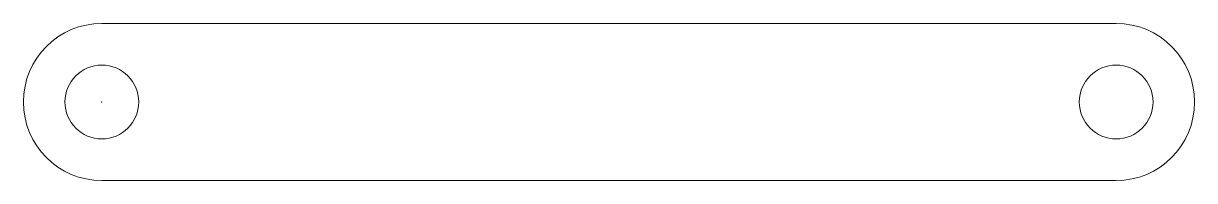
# Model space of a CAD drawing. Header units: millimetres. Extents: x -4.2 to 59.2, y -4.3 to 4.2.
import ezdxf

# ---------------------------------------------------------------- set-up
doc = ezdxf.new("R2010")
doc.units = ezdxf.units.MM
doc.layers.add('1', color=7, linetype='CONTINUOUS', true_color=0xffffff)
doc.layers.add('61', color=7, linetype='CONTINUOUS', true_color=0xffffff)

msp = doc.modelspace()

# ---------------------------------------------------------------- linework, layer by layer
at = {"layer": '1', "color": 252, "linetype": 'Continuous', "lineweight": 13}
for p, q in [((55, 4.25), (0, 4.25)), ((0, -4.25), (55, -4.25))]:
    msp.add_line(p, q, dxfattribs=at)
for centre in [(0, 0), (55, 0)]:
    msp.add_circle(centre, 2, dxfattribs=at)
for centre, start, end in [((0, 0), 90, 270), ((55, 0), 270, 90)]:
    msp.add_arc(centre, 4.25, start, end, dxfattribs=at)
at = {"layer": '61', "color": 23, "linetype": 'Continuous', "lineweight": 18}
msp.add_point((0, 0), dxfattribs=at)

doc.saveas('drawing.dxf')
